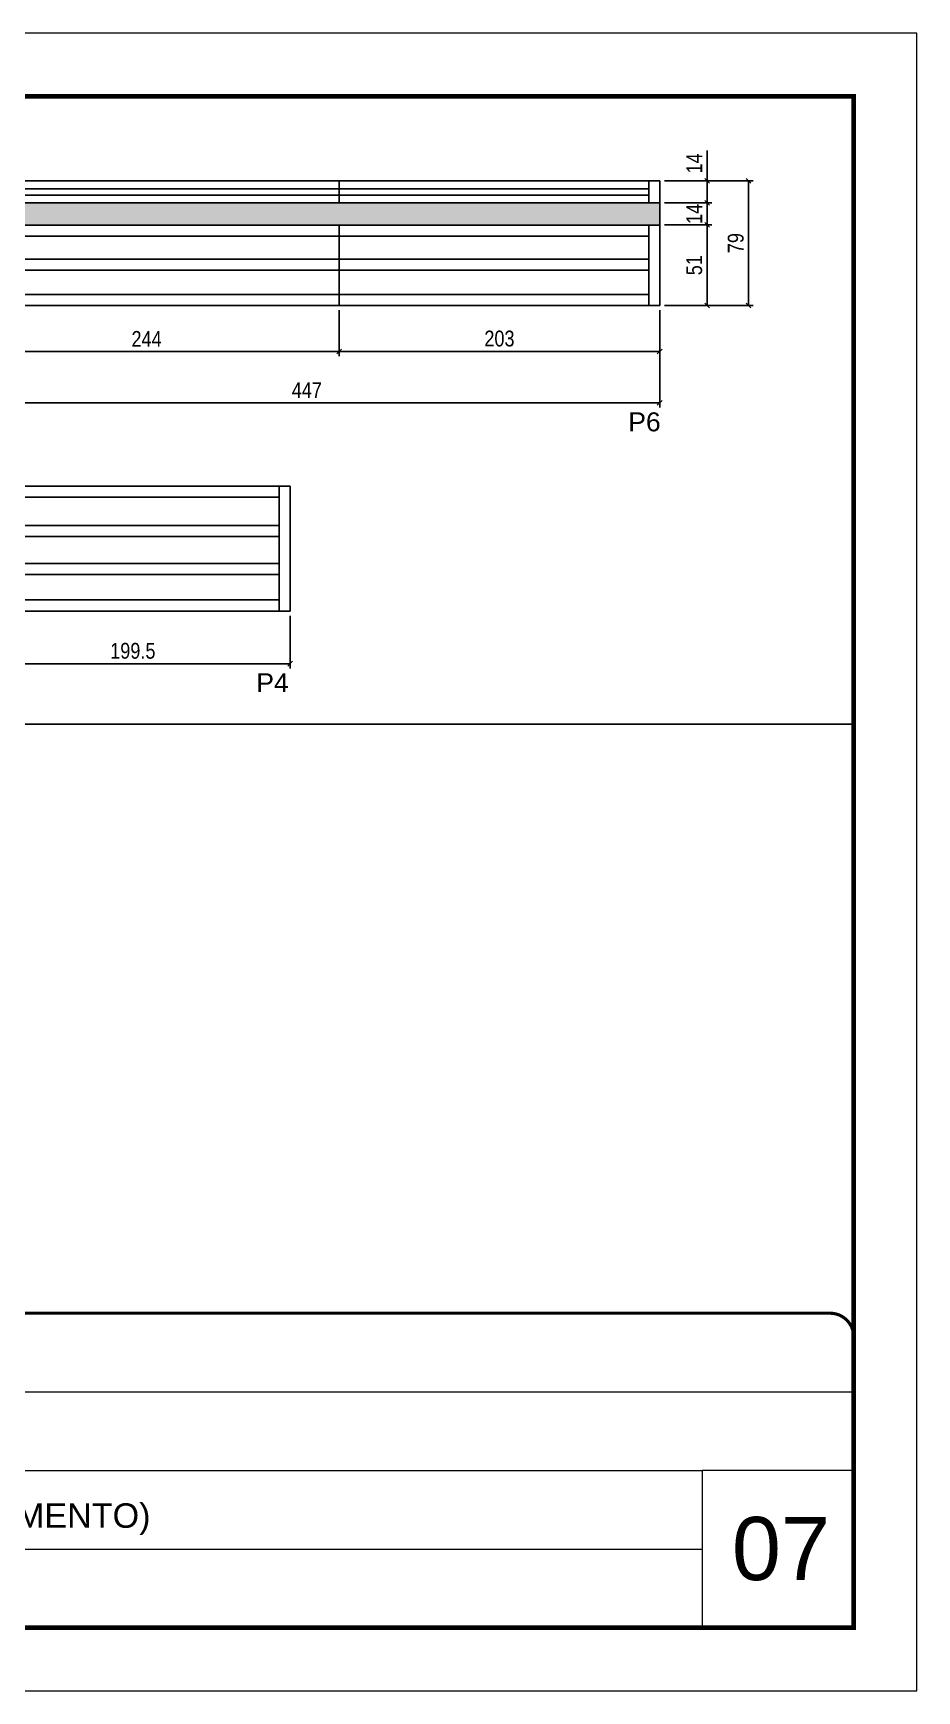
# Model space of a CAD drawing. Extents: x 3309 to 9563, y -2522 to 14608.
# Drawn here: x 7418 to 7978, y 12409 to 13459 of the extents above; entities that cross this region are included whole.
import ezdxf

# ---------------------------------------------------------------- set-up
doc = ezdxf.new("R2010")
doc.units = 0
doc.linetypes.add('CONTINUO', pattern=[0])
doc.linetypes.add('DASHED', pattern=[0.75, 0.5, -0.25])
for name, color, linetype in [('5', 5, 'Continuous'), ('COTA', 241, 'Continuous'), ('Painéis', 200, 'Continuous'), ('SARR_2.2x7', 40, 'Continuous')]:
    doc.layers.add(name, color=color, linetype=linetype)
for name, color, linetype, lineweight in [('CARIMBO', 255, 'Continuous', 9), ('Folhas', 255, 'Continuous', 9), ('SARRAFO DE PRESSAO', 251, 'DASHED', 9)]:
    doc.layers.add(name, color=color, linetype=linetype, lineweight=lineweight)
doc.styles.add('ARIAL', font='arial.ttf')
doc.styles.add('COTA TECNICA', font='techl___.ttf', dxfattribs={"height": 10})
doc.styles.get("Standard").update_dxf_attribs({"font": 'arial.ttf'})
doc.dimstyles.new('PAINEL', dxfattribs={"dimtxt": 10, "dimasz": 3, "dimexe": 3, "dimexo": 3, "dimgap": 3, "dimtad": 1, "dimdec": 1, "dimzin": 12, "dimdsep": 46, "dimtxsty": 'COTA TECNICA', "dimblk1": 'OBLIQUE', "dimblk2": 'OBLIQUE', "dimsah": 1, "dimcen": 0.9, "dimclrd": 4, "dimclre": 4, "dimclrt": 240, "dimadec": 1, "dimazin": 3, "dimtfac": 1, "dimtdec": 1, "dimtmove": 0, "dimatfit": 3, "dimfxl": 1, "dimtolj": 1, "dimtzin": 12, "dimarcsym": 0})

# ---------------------------------------------------------------- blocks, each defined once
blk = doc.blocks.new('9999999999')
at = {"color": 30, "linetype": 'CONTINUO'}
for p, q in [((98564.6, 34379.6), (99584, 34379.6)), ((98564.6, 34329.8), (99488, 34329.8)), ((99584, 34329.8), (99488, 34329.8)), ((99488, 34329.8), (99488, 34230.2)), ((98564.6, 34280), (99488, 34280))]:
    blk.add_line(p, q, dxfattribs=at)
at = {"color": 30, "linetype": 'CONTINUO', "const_width": 2}
blk.add_lwpolyline([(99584, 34230.2), (99584, 34414.4, 0.414214), (99569, 34429.4), (98229, 34429.4, 0.414214), (98214, 34414.4), (98214, 34245.2, 0.414214), (98229, 34230.2), (99584, 34230.2)], format="xyb", dxfattribs=at)
at = {"layer": 'Folhas'}
blk.add_lwpolyline([(98139, 34190.2), (99624, 34190.2), (99624, 35240.2), (98139, 35240.2)], close=True, dxfattribs=at)
at = {"layer": 'Folhas', "color": 30, "const_width": 3}
blk.add_lwpolyline([(98214, 34230.2), (99584, 34230.2), (99584, 35200.2), (98214, 35200.2)], close=True, dxfattribs=at)
at = {"color": 7, "linetype": 'Continuous', "ltscale": 5, "style": 'ARIAL'}
blk.add_text('TIPO (7° AO 21° PAVIMENTO)', height=15.483, dxfattribs=at).set_placement((98837.7, 34293.5))
blk = doc.blocks.new('_Oblique')
at = {"color": 0, "linetype": 'ByBlock', "lineweight": -2}
blk.add_line((-0.5, -0.5), (0.5, 0.5), dxfattribs=at)
blk = doc.blocks.new('*D1269')
at = {"layer": 'COTA', "color": 4, "lineweight": -2, "transparency": 16777216}
for p, q in [((7368, 13283.8), (7368, 13222.1)), ((7815, 13283.8), (7815, 13222.1)), ((7368, 13225.1), (7815, 13225.1))]:
    blk.add_line(p, q, dxfattribs=at)
at = {"layer": 'Defpoints', "color": 0, "transparency": 16777216}
for p in [(7368, 13286.8), (7815, 13286.8), (7815, 13225.1)]:
    blk.add_point(p, dxfattribs=at)
at = {"layer": 'COTA', "color": 4, "lineweight": -2, "transparency": 16777216, "xscale": 3, "yscale": 3, "zscale": 3, "rotation": 180}
blk.add_blockref('_Oblique', (7368, 13225.1), dxfattribs=at)
at = {"layer": 'COTA', "color": 4, "lineweight": -2, "transparency": 16777216, "xscale": 3, "yscale": 3, "zscale": 3}
blk.add_blockref('_Oblique', (7815, 13225.1), dxfattribs=at)
at = {"layer": 'COTA', "color": 240, "transparency": 16777216, "insert": (7591.5, 13233.2), "char_height": 10, "attachment_point": 5, "style": 'COTA TECNICA'}
blk.add_mtext('\\A1;447', dxfattribs=at)
blk = doc.blocks.new('*D1270')
at = {"layer": 'COTA', "color": 4, "lineweight": -2, "transparency": 16777216}
for p, q in [((7368, 13283.8), (7368, 13254.6)), ((7612, 13283.8), (7612, 13254.6)), ((7368, 13257.6), (7612, 13257.6))]:
    blk.add_line(p, q, dxfattribs=at)
at = {"layer": 'Defpoints', "color": 0, "transparency": 16777216}
for p in [(7368, 13286.8), (7612, 13286.8), (7612, 13257.6)]:
    blk.add_point(p, dxfattribs=at)
at = {"layer": 'COTA', "color": 4, "lineweight": -2, "transparency": 16777216, "xscale": 3, "yscale": 3, "zscale": 3, "rotation": 180}
blk.add_blockref('_Oblique', (7368, 13257.6), dxfattribs=at)
at = {"layer": 'COTA', "color": 4, "lineweight": -2, "transparency": 16777216, "xscale": 3, "yscale": 3, "zscale": 3}
blk.add_blockref('_Oblique', (7612, 13257.6), dxfattribs=at)
at = {"layer": 'COTA', "color": 240, "transparency": 16777216, "insert": (7490, 13265.6), "char_height": 10, "attachment_point": 5, "style": 'COTA TECNICA'}
blk.add_mtext('\\A1;244', dxfattribs=at)
blk = doc.blocks.new('*D1271')
at = {"layer": 'COTA', "color": 4, "lineweight": -2, "transparency": 16777216}
for p, q in [((7612, 13283.8), (7612, 13254.6)), ((7815, 13283.8), (7815, 13254.6)), ((7612, 13257.6), (7815, 13257.6))]:
    blk.add_line(p, q, dxfattribs=at)
at = {"layer": 'Defpoints', "color": 0, "transparency": 16777216}
for p in [(7612, 13286.8), (7815, 13286.8), (7815, 13257.6)]:
    blk.add_point(p, dxfattribs=at)
at = {"layer": 'COTA', "color": 4, "lineweight": -2, "transparency": 16777216, "xscale": 3, "yscale": 3, "zscale": 3, "rotation": 180}
blk.add_blockref('_Oblique', (7612, 13257.6), dxfattribs=at)
at = {"layer": 'COTA', "color": 4, "lineweight": -2, "transparency": 16777216, "xscale": 3, "yscale": 3, "zscale": 3}
blk.add_blockref('_Oblique', (7815, 13257.6), dxfattribs=at)
at = {"layer": 'COTA', "color": 240, "transparency": 16777216, "insert": (7713.5, 13265.8), "char_height": 10, "attachment_point": 5, "style": 'COTA TECNICA'}
blk.add_mtext('\\A1;203', dxfattribs=at)
blk = doc.blocks.new('*D1272')
at = {"layer": 'COTA', "color": 4, "lineweight": -2, "transparency": 16777216}
for p, q in [((7818, 13337.8), (7848, 13337.8)), ((7845, 13337.8), (7845, 13286.8)), ((7818, 13286.8), (7848, 13286.8))]:
    blk.add_line(p, q, dxfattribs=at)
at = {"layer": 'Defpoints', "color": 0, "transparency": 16777216}
for p in [(7815, 13337.8), (7815, 13286.8), (7845, 13286.8)]:
    blk.add_point(p, dxfattribs=at)
at = {"layer": 'COTA', "color": 4, "lineweight": -2, "transparency": 16777216, "xscale": 3, "yscale": 3, "zscale": 3}
for p, rotation in [((7845, 13337.8), 90), ((7845, 13286.8), 270)]:
    blk.add_blockref('_Oblique', p, dxfattribs=dict(at, rotation=rotation))
at = {"layer": 'COTA', "color": 240, "transparency": 16777216, "insert": (7836.9, 13312.3), "char_height": 10, "attachment_point": 5, "rotation": 90, "style": 'COTA TECNICA'}
blk.add_mtext('\\A1;51', dxfattribs=at)
blk = doc.blocks.new('*D1273')
at = {"layer": 'COTA', "color": 4, "lineweight": -2, "transparency": 16777216}
for p, q in [((7818, 13351.8), (7848, 13351.8)), ((7845, 13337.8), (7845, 13351.8)), ((7818, 13337.8), (7848, 13337.8))]:
    blk.add_line(p, q, dxfattribs=at)
at = {"layer": 'Defpoints', "color": 0, "transparency": 16777216}
for p in [(7815, 13351.8), (7845, 13351.8), (7815, 13337.8)]:
    blk.add_point(p, dxfattribs=at)
at = {"layer": 'COTA', "color": 4, "lineweight": -2, "transparency": 16777216, "xscale": 3, "yscale": 3, "zscale": 3}
for p, rotation in [((7845, 13351.8), 90), ((7845, 13337.8), 270)]:
    blk.add_blockref('_Oblique', p, dxfattribs=dict(at, rotation=rotation))
at = {"layer": 'COTA', "color": 240, "transparency": 16777216, "insert": (7836.9, 13344.8), "char_height": 10, "attachment_point": 5, "rotation": 90, "style": 'COTA TECNICA'}
blk.add_mtext('\\A1;14', dxfattribs=at)
blk = doc.blocks.new('*D1274')
at = {"layer": 'COTA', "color": 4, "lineweight": -2, "transparency": 16777216}
for p, q in [((7845, 13365.8), (7845, 13384.9)), ((7818, 13365.8), (7848, 13365.8)), ((7845, 13351.8), (7845, 13365.8)), ((7818, 13351.8), (7848, 13351.8))]:
    blk.add_line(p, q, dxfattribs=at)
at = {"layer": 'Defpoints', "color": 0, "transparency": 16777216}
for p in [(7815, 13365.8), (7845, 13365.8), (7815, 13351.8)]:
    blk.add_point(p, dxfattribs=at)
at = {"layer": 'COTA', "color": 4, "lineweight": -2, "transparency": 16777216, "xscale": 3, "yscale": 3, "zscale": 3}
for p, rotation in [((7845, 13365.8), 90), ((7845, 13351.8), 270)]:
    blk.add_blockref('_Oblique', p, dxfattribs=dict(at, rotation=rotation))
at = {"layer": 'COTA', "color": 240, "transparency": 16777216, "insert": (7836.9, 13376.8), "char_height": 10, "attachment_point": 5, "rotation": 90, "style": 'COTA TECNICA'}
blk.add_mtext('\\A1;14', dxfattribs=at)
blk = doc.blocks.new('*D1275')
at = {"layer": 'COTA', "color": 4, "lineweight": -2, "transparency": 16777216}
for p, q in [((7818, 13365.8), (7874.3, 13365.8)), ((7871.3, 13286.8), (7871.3, 13365.8)), ((7818, 13286.8), (7874.3, 13286.8))]:
    blk.add_line(p, q, dxfattribs=at)
at = {"layer": 'Defpoints', "color": 0, "transparency": 16777216}
for p in [(7815, 13365.8), (7871.3, 13365.8), (7815, 13286.8)]:
    blk.add_point(p, dxfattribs=at)
at = {"layer": 'COTA', "color": 4, "lineweight": -2, "transparency": 16777216, "xscale": 3, "yscale": 3, "zscale": 3}
for p, rotation in [((7871.3, 13365.8), 90), ((7871.3, 13286.8), 270)]:
    blk.add_blockref('_Oblique', p, dxfattribs=dict(at, rotation=rotation))
at = {"layer": 'COTA', "color": 240, "transparency": 16777216, "insert": (7863.2, 13326.3), "char_height": 10, "attachment_point": 5, "rotation": 90, "style": 'COTA TECNICA'}
blk.add_mtext('\\A1;79', dxfattribs=at)
blk = doc.blocks.new('*D1288')
at = {"layer": 'COTA', "color": 4, "lineweight": -2, "transparency": 16777216}
for p, q in [((7381.5, 13090.3), (7381.5, 13056.9)), ((7581, 13090.3), (7581, 13056.9)), ((7381.5, 13059.9), (7581, 13059.9))]:
    blk.add_line(p, q, dxfattribs=at)
at = {"layer": 'Defpoints', "color": 0, "transparency": 16777216}
for p in [(7381.5, 13093.3), (7581, 13093.3), (7581, 13059.9)]:
    blk.add_point(p, dxfattribs=at)
at = {"layer": 'COTA', "color": 4, "lineweight": -2, "transparency": 16777216, "xscale": 3, "yscale": 3, "zscale": 3, "rotation": 180}
blk.add_blockref('_Oblique', (7381.5, 13059.9), dxfattribs=at)
at = {"layer": 'COTA', "color": 4, "lineweight": -2, "transparency": 16777216, "xscale": 3, "yscale": 3, "zscale": 3}
blk.add_blockref('_Oblique', (7581, 13059.9), dxfattribs=at)
at = {"layer": 'COTA', "color": 240, "transparency": 16777216, "insert": (7481.3, 13068), "char_height": 10, "attachment_point": 5, "style": 'COTA TECNICA'}
blk.add_mtext('\\A1;199.5', dxfattribs=at)

msp = doc.modelspace()

# ---------------------------------------------------------------- hatches: boundary and pattern name
at = {"layer": 'COTA'}
h = msp.add_hatch(dxfattribs=at)
h.set_pattern_fill('AR-CONC', color=256, scale=0.03)
h.set_pattern_definition([(50, (-24.421, 0), (5.4655401, -0.4781726), [0.5715, -6.2865]), (355, (-24.421, 0), (-1.0573026, 5.7317054), [0.4572, -5.0292175]), (100.451445, (-23.9654, -0.04), (4.4082374, 5.2535326), [0.4857003, -5.3427073]), (46.1842, (-24.421, 1.524), (8.1323712, -1.2612698), [0.85725, -9.42975]), (96.63556, (-23.743, 1.419), (7.122124, 7.4227837), [0.7285507, -8.0140682]), (351.18415, (-24.421, 1.524), (7.122124, 7.4227837), [0.685799, -7.543792]), (21, (-23.659, 1.143), (4.5484317, -3.067956), [0.5715, -6.2865]), (326, (-23.659, 1.143), (1.8540609, 5.525639), [0.4572, -5.0292]), (71.451445, (-23.28, 0.8873), (6.4024926, 2.457683), [0.4857003, -5.3426981]), (37.5, (-24.4209, 0), (0.0926581, 2.53665117), [0, -4.96824, 0, -5.1054, 0, -5.04825]), (7.5, (-24.421, 0), (2.00458988, 3.00541724), [0, -2.91084, 0, -4.85394, 0, -1.92405]), (327.5, (-26.1201, 0), (4.06771786, -0.17186232), [0, -1.905, 0, -5.9436, 0, -7.8867]), (317.5, (-26.882, 0), (4.44387544, 0.7627947), [0, -2.4765, 0, -3.94716, 0, -5.6007])])
h.paths.add_polyline_path([(7338.03, 13335.75), (7338.03, 13286.75), (7368.03, 13286.75), (7368.03, 13337.75), (7815.03, 13337.75), (7815.03, 13351.75), (7368.03, 13351.75), (7368.03, 13365.75), (7338.03, 13365.75), (7338.03, 13353.75), (6893.53, 13353.75), (6893.53, 13335.75)])

# ---------------------------------------------------------------- linework, layer by layer
for p, q in [((7815.03, 13337.75), (7815.03, 13351.75)), ((6567.87, 13021.67), (7937.87, 13021.67))]:
    msp.add_line(p, q, dxfattribs=at)
at = {"layer": 'Painéis', "linetype": 'ByBlock'}
for p, q in [((7815.03, 13365.75), (7368.03, 13365.75)), ((7612.03, 13365.75), (7612.03, 13351.75)), ((7815.03, 13351.75), (7815.03, 13365.75)), ((7368.03, 13351.75), (7815.03, 13351.75)), ((7815.03, 13337.75), (7368.03, 13337.75)), ((7612.03, 13337.75), (7612.03, 13286.75)), ((7815.03, 13286.75), (7815.03, 13337.75)), ((7368.03, 13286.75), (7815.03, 13286.75)), ((7581.03, 13172.27), (6893.53, 13172.27)), ((7581.03, 13093.27), (7581.03, 13172.27)), ((6893.53, 13093.27), (7581.03, 13093.27))]:
    msp.add_line(p, q, dxfattribs=at)
at = {"layer": 'SARR_2.2x7', "linetype": 'Continuous'}
for p, q in [((7375.03, 13360.75), (7612.03, 13360.75)), ((7375.03, 13356.75), (7612.03, 13356.75)), ((7808.03, 13360.75), (7612.03, 13360.75)), ((7808.03, 13356.75), (7612.03, 13356.75)), ((7808.03, 13351.75), (7808.03, 13365.75)), ((7808.03, 13286.75), (7808.03, 13337.75)), ((7375.03, 13330.75), (7612.03, 13330.75)), ((7612.03, 13330.75), (7808.03, 13330.75)), ((7375.03, 13316.19), (7612.03, 13316.19)), ((7612.03, 13316.19), (7808.03, 13316.19)), ((7375.03, 13309.19), (7612.03, 13309.19)), ((7612.03, 13309.19), (7808.03, 13309.19)), ((7375.03, 13293.75), (7612.03, 13293.75)), ((7612.03, 13293.75), (7808.03, 13293.75)), ((7574.03, 13093.27), (7574.03, 13172.27)), ((6900.53, 13165.27), (7574.03, 13165.27)), ((6900.53, 13147.41), (7574.03, 13147.41)), ((6900.53, 13140.41), (7574.03, 13140.41)), ((6900.53, 13123.41), (7574.03, 13123.41)), ((6900.53, 13116.41), (7574.03, 13116.41)), ((6900.53, 13100.27), (7574.03, 13100.27))]:
    msp.add_line(p, q, dxfattribs=at)

# ---------------------------------------------------------------- block references
at = {"layer": 'SARRAFO DE PRESSAO', "color": 6, "linetype": 'ByBlock'}
msp.add_blockref('9999999999', (-91646.11, -21780.92), dxfattribs=at)

# ---------------------------------------------------------------- texts
at = {"layer": '5', "linetype": 'Continuous'}
for s, rotation, p in [('P6', 359.99996, (7795.11, 13207.08)), ('P4', 0.00004, (7559.51, 13041.86))]:
    msp.add_text(s, height=12, rotation=rotation, dxfattribs=at).set_placement(p)
at = {"layer": 'CARIMBO', "style": 'ARIAL'}
msp.add_text('07', height=40, dxfattribs=at).set_placement((7860.73, 12479.43))

# ---------------------------------------------------------------- dimensions: what is measured, and where the dimension line sits
at = {"layer": 'COTA'}
for base, p1, p2, angle, picture, middle in [((7844.98, 13365.75), (7815.03, 13351.75), (7815.03, 13365.75), 90, '*D1274', (7836.91, 13376.81)), ((7871.3, 13365.75), (7815.03, 13286.75), (7815.03, 13365.75), 90, '*D1275', (7863.2, 13326.25)), ((7844.98, 13286.75), (7815.03, 13337.75), (7815.03, 13286.75), 90, '*D1272', (7836.87, 13312.25)), ((7815.03, 13225.09), (7368.03, 13286.75), (7815.03, 13286.75), 180, '*D1269', (7591.53, 13233.16))]:
    dim = msp.add_linear_dim(base=base, p1=p1, p2=p2, angle=angle, dimstyle='PAINEL', dxfattribs=at)
    dim.commit()
    dim.dimension.update_dxf_attribs({"geometry": picture, "text_midpoint": middle})
dim = msp.add_linear_dim(base=(7844.98, 13351.75), p1=(7815.03, 13337.75), p2=(7815.03, 13351.75), angle=90, dimstyle='PAINEL', dxfattribs=at)
dim.commit()
dim.dimension.update_dxf_attribs({"geometry": '*D1273', "text_midpoint": (7844.98, 13344.75), "dimtype": 160})
for base, p1, p2, picture, middle in [((7612.03, 13257.58), (7368.03, 13286.75), (7612.03, 13286.75), '*D1270', (7490.03, 13265.65)), ((7581.03, 13059.87), (7381.53, 13093.27), (7581.03, 13093.27), '*D1288', (7481.28, 13068.01))]:
    dim = msp.add_linear_dim(base=base, p1=p1, p2=p2, dimstyle='PAINEL', dxfattribs=at)
    dim.commit()
    dim.dimension.update_dxf_attribs({"geometry": picture, "text_midpoint": middle})
dim = msp.add_linear_dim(base=(7815.03, 13257.58), p1=(7612.03, 13286.75), p2=(7815.03, 13286.75), dimstyle='PAINEL', override={"dimtmove": 1}, dxfattribs=at)
dim.commit()
dim.dimension.update_dxf_attribs({"geometry": '*D1271', "text_midpoint": (7713.53, 13265.79)})

doc.saveas('drawing.dxf')
